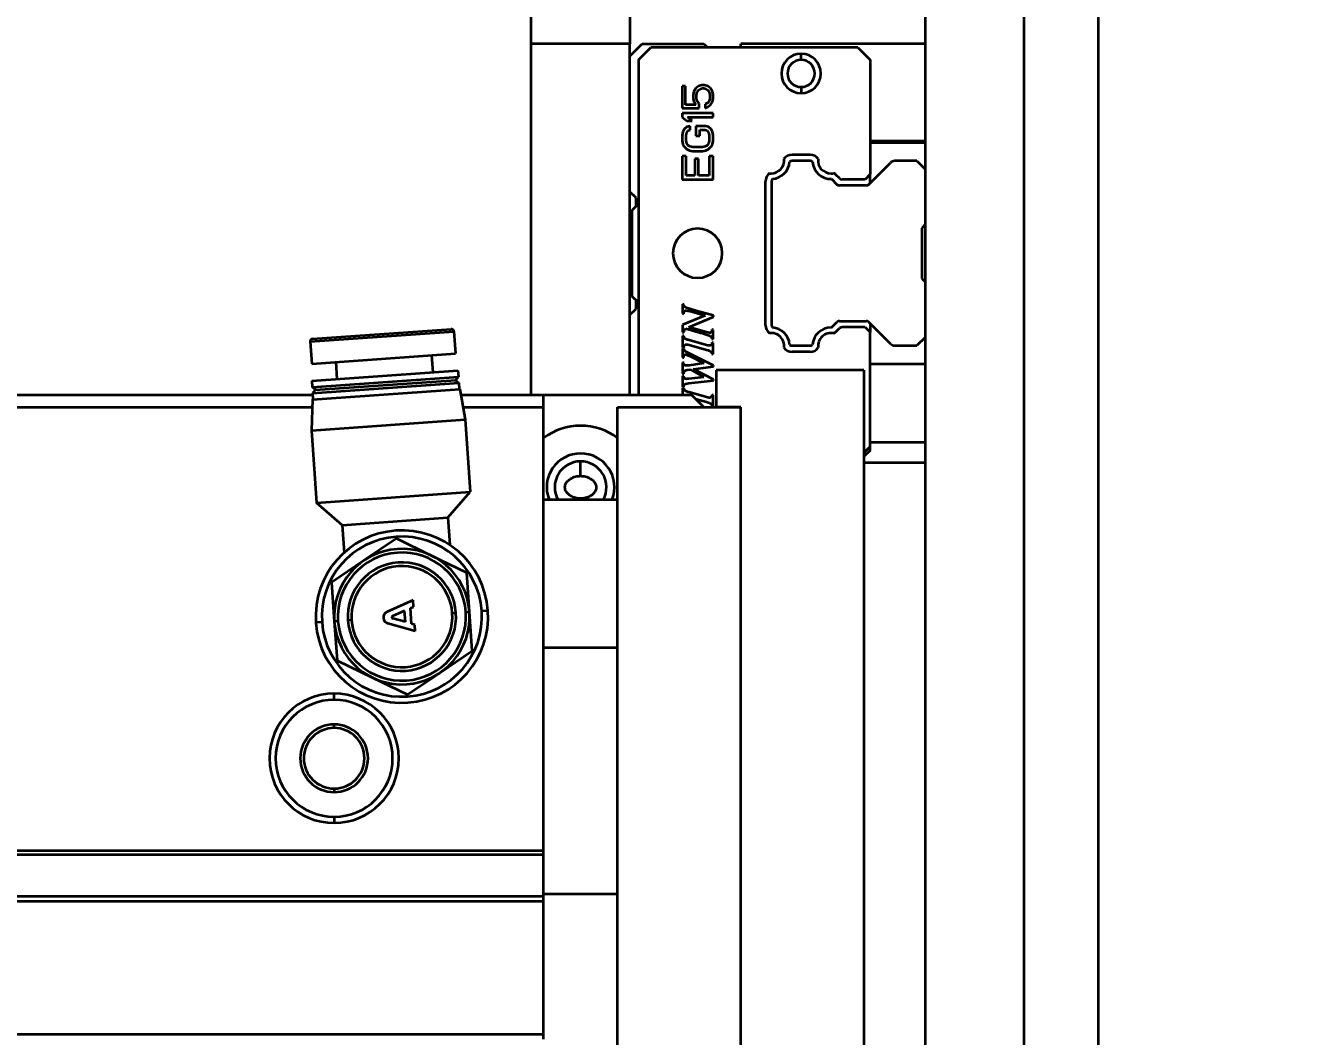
# Model space of a CAD drawing. Header units: millimetres. Extents: x 914 to 910632, y -176 to 682692.
# Drawn here: x 29211.5 to 29314.5, y 12679.2 to 12761.3 of the extents above; entities that cross this region are included whole.
import ezdxf

# ---------------------------------------------------------------- set-up
doc = ezdxf.new("R2010")
doc.units = ezdxf.units.MM
doc.layers.add('画图', color=3, linetype='Continuous', lineweight=30)
doc.styles.get("Standard").update_dxf_attribs({"font": 'arial.ttf'})
doc.dimstyles.new('INTE$0', dxfattribs={"dimscale": 80, "dimtxt": 3.5, "dimasz": 3, "dimexe": 3, "dimexo": 0, "dimgap": 1, "dimtad": 1, "dimdec": 0, "dimdsep": 46, "dimtxsty": 'Standard', "dimcen": 0, "dimclrd": 1, "dimclre": 1, "dimclrt": 3, "dimaunit": 1, "dimadec": 1, "dimazin": 2, "dimtfac": 1, "dimtdec": 0, "dimtmove": 0, "dimatfit": 0, "dimfxl": 1, "dimarcsym": 0})

# ---------------------------------------------------------------- blocks, each defined once
blk = doc.blocks.new('33333')
at = {"color": 7, "linetype": 'Continuous', "lineweight": 35}
for p, q in [((1175657.7, -765552.06), (1176317.7, -765552.06)), ((1176127.7, -765564.06), (1175779.7, -765564.06)), ((1176127.7, -765580.06), (1175779.7, -765580.06)), ((1175803.7, -765580.06), (1175803.7, -765610.06)), ((1175819.7, -765589.06), (1175819.7, -765580.06)), ((1175822.7, -765581.46), (1175824.1, -765580.06)), ((1175822.7, -765581.46), (1175822.7, -765585.05)), ((1175833, -765580.06), (1175824.1, -765580.06)), ((1175833, -765580.06), (1175833.6, -765580.66)), ((1175833.6, -765580.66), (1175841.8, -765580.66)), ((1175841.8, -765580.66), (1175842.4, -765580.06)), ((1175851.3, -765580.06), (1175842.4, -765580.06)), ((1175851.3, -765580.06), (1175852.7, -765581.46)), ((1175852.7, -765585.05), (1175852.7, -765581.46)), ((1175855.7, -765580.06), (1175855.7, -765589.06)), ((1175871.7, -765590.06), (1175871.7, -765580.06)), ((1175826.52, -765589.29), (1175822.99, -765585.76)), ((1175852.4, -765585.76), (1175848.87, -765589.29)), ((1175804.3, -765591.06), (1175806.3, -765589.06)), ((1175806.3, -765589.06), (1175824.88, -765589.06)), ((1175824.88, -765589.06), (1175825.7, -765589.88)), ((1175826.3, -765589.06), (1175824.88, -765589.06)), ((1175825.7, -765589.88), (1175825.7, -765593.61)), ((1175826.7, -765589.71), (1175826.7, -765594.03)), ((1175848.7, -765594.03), (1175848.7, -765589.71)), ((1175849.1, -765589.06), (1175850.51, -765589.06)), ((1175849.7, -765589.88), (1175850.51, -765589.06)), ((1175849.7, -765589.88), (1175849.7, -765593.61)), ((1175869.1, -765589.06), (1175850.51, -765589.06)), ((1175869.1, -765589.06), (1175870.1, -765590.06)), ((1175869.7, -765589.06), (1175869.1, -765589.06)), ((1175869.7, -765589.06), (1175870.7, -765590.06)), ((1175804.3, -765591.06), (1175804.3, -765624.66)), ((1175856.7, -765590.06), (1176050.7, -765590.06)), ((1175856.7, -765590.06), (1175856.7, -765614.06)), ((1175825.52, -765594.04), (1175824.95, -765594.61)), ((1175850.44, -765594.61), (1175849.87, -765594.04)), ((1175825.64, -765595.34), (1175826.52, -765594.45)), ((1175849.75, -765595.33), (1175848.87, -765594.45)), ((1175849.75, -765595.33), (1175849.75, -765595.41)), ((1175821.7, -765598.8), (1175821.7, -765601.73)), ((1175822.7, -765598.8), (1175822.7, -765601.73)), ((1175852.7, -765601.73), (1175852.7, -765598.8)), ((1175853.7, -765598.8), (1175853.7, -765601.73)), ((1175806.3, -765600.26), (1175805.3, -765600.26)), ((1175810.7, -765600.26), (1175811.7, -765600.26)), ((1175826.03, -765605.06), (1175849.36, -765605.06)), ((1175849.36, -765606.06), (1175826.03, -765606.06)), ((1175804.3, -765610.06), (1175803.7, -765610.06)), ((1176044.7, -765610.06), (1175862.7, -765610.06)), ((1175862.7, -765610.06), (1175862.7, -765614.06)), ((1175862.7, -765630.06), (1175862.7, -765610.06)), ((1175811.95, -765614.56), (1175811.43, -765614.67)), ((1175812.57, -765614.56), (1175811.95, -765614.56)), ((1175813.09, -765614.67), (1175812.57, -765614.56)), ((1175814.97, -765614.56), (1175814.97, -765619.56)), ((1175815.59, -765614.56), (1175814.97, -765614.56)), ((1175815.59, -765618.71), (1175815.59, -765614.56)), ((1175818.51, -765614.56), (1175817.99, -765614.67)), ((1175819.45, -765614.56), (1175818.51, -765614.56)), ((1175819.97, -765614.67), (1175819.45, -765614.56)), ((1175821.95, -765614.56), (1175821.95, -765615.2)), ((1175825.7, -765614.56), (1175821.95, -765614.56)), ((1175825.7, -765619.56), (1175825.7, -765614.56)), ((1175847.82, -765614.49), (1175847.04, -765617.29)), ((1175848.02, -765614.49), (1175847.82, -765614.49)), ((1175849.72, -765618.49), (1175848.02, -765614.49)), ((1175850.15, -765614.56), (1175850.1, -765614.75)), ((1175851.64, -765614.56), (1175850.15, -765614.56)), ((1175851.59, -765614.75), (1175851.64, -765614.56)), ((1175852.25, -765614.56), (1175852.2, -765614.75)), ((1175854.1, -765614.56), (1175852.25, -765614.56)), ((1175855.93, -765614.49), (1175853.98, -765618.39)), ((1175854.04, -765614.75), (1175854.1, -765614.56)), ((1175856.08, -765614.49), (1175855.93, -765614.49)), ((1175856.51, -765617.71), (1175856.08, -765614.49)), ((1175858.21, -765614.49), (1175856.51, -765617.71)), ((1175856.7, -765614.06), (1175862.7, -765614.06)), ((1175858.35, -765614.49), (1175858.21, -765614.49)), ((1175858.8, -765618.51), (1175858.35, -765614.49)), ((1175860.72, -765614.56), (1175860.66, -765614.75)), ((1175862.56, -765614.56), (1175860.72, -765614.56)), ((1175862.51, -765614.75), (1175862.56, -765614.56)), ((1175803.7, -765616.06), (1175804.3, -765615.46)), ((1175803.7, -765626.06), (1175803.7, -765616.06)), ((1175810.59, -765615.41), (1175810.38, -765615.95)), ((1175810.38, -765615.95), (1175810.38, -765616.37)), ((1175810.38, -765616.37), (1175810.59, -765616.9)), ((1175810.9, -765614.99), (1175810.59, -765615.41)), ((1175811.43, -765614.67), (1175810.9, -765614.99)), ((1175810.9, -765616.05), (1175811.01, -765615.73)), ((1175810.9, -765616.27), (1175810.9, -765616.05)), ((1175811.01, -765616.59), (1175810.9, -765616.27)), ((1175811.01, -765615.73), (1175811.22, -765615.41)), ((1175811.22, -765616.9), (1175811.01, -765616.59)), ((1175811.22, -765615.41), (1175811.53, -765615.2)), ((1175811.53, -765615.2), (1175811.95, -765615.1)), ((1175811.95, -765615.1), (1175812.57, -765615.1)), ((1175812.57, -765615.1), (1175812.99, -765615.2)), ((1175812.99, -765615.2), (1175813.3, -765615.41)), ((1175813.61, -765614.99), (1175813.09, -765614.67)), ((1175813.3, -765615.41), (1175813.51, -765615.84)), ((1175813.51, -765615.84), (1175814.13, -765615.84)), ((1175813.93, -765615.41), (1175813.61, -765614.99)), ((1175814.13, -765615.84), (1175813.93, -765615.41)), ((1175817.15, -765615.31), (1175817.05, -765615.73)), ((1175817.05, -765615.73), (1175817.05, -765617.33)), ((1175817.57, -765614.88), (1175817.15, -765615.31)), ((1175817.99, -765614.67), (1175817.57, -765614.88)), ((1175817.68, -765615.84), (1175817.78, -765615.52)), ((1175817.68, -765616.69), (1175817.68, -765615.84)), ((1175818.61, -765616.69), (1175817.68, -765616.69)), ((1175817.78, -765615.52), (1175818.09, -765615.31)), ((1175818.09, -765615.31), (1175818.51, -765615.2)), ((1175818.51, -765615.2), (1175819.45, -765615.2)), ((1175818.61, -765617.33), (1175818.61, -765616.69)), ((1175819.45, -765615.2), (1175819.86, -765615.31)), ((1175819.86, -765615.31), (1175820.18, -765615.52)), ((1175820.38, -765614.88), (1175819.97, -765614.67)), ((1175820.18, -765615.52), (1175820.38, -765615.84)), ((1175820.8, -765615.31), (1175820.38, -765614.88)), ((1175820.38, -765615.84), (1175820.49, -765616.27)), ((1175820.49, -765616.27), (1175820.49, -765617.86)), ((1175821.01, -765615.73), (1175820.8, -765615.31)), ((1175821.11, -765616.27), (1175821.01, -765615.73)), ((1175821.11, -765617.86), (1175821.11, -765616.27)), ((1175821.95, -765615.2), (1175825.07, -765615.2)), ((1175825.07, -765615.2), (1175825.07, -765616.9)), ((1175847.07, -765618.45), (1175847.83, -765615.81)), ((1175847.83, -765615.81), (1175849.33, -765619.49)), ((1175850.53, -765615.6), (1175849.72, -765618.49)), ((1175849.94, -765618.96), (1175850.6, -765616.6)), ((1175852.61, -765615.6), (1175851.81, -765618.45)), ((1175852.58, -765618.45), (1175853.38, -765615.6)), ((1175854.43, -765618.29), (1175855.55, -765616.05)), ((1175855.55, -765616.05), (1175855.9, -765618.45)), ((1175856.59, -765618.29), (1175857.81, -765616.03)), ((1175857.81, -765616.03), (1175858.08, -765618.51)), ((1175861.08, -765615.6), (1175860.28, -765618.45)), ((1175862.7, -765616.06), (1175860.7, -765618.06)), ((1175861.33, -765617.43), (1175861.84, -765615.6)), ((1175810.59, -765616.9), (1175810.9, -765617.33)), ((1175810.9, -765617.33), (1175811.43, -765617.65)), ((1175811.53, -765617.12), (1175811.22, -765616.9)), ((1175811.43, -765617.65), (1175811.95, -765617.76)), ((1175811.95, -765617.22), (1175811.53, -765617.12)), ((1175812.57, -765617.22), (1175811.95, -765617.22)), ((1175811.95, -765617.76), (1175812.57, -765617.76)), ((1175812.99, -765617.12), (1175812.57, -765617.22)), ((1175812.57, -765617.76), (1175813.09, -765617.65)), ((1175813.4, -765616.8), (1175812.99, -765617.12)), ((1175813.09, -765617.65), (1175813.61, -765617.33)), ((1175814.13, -765616.8), (1175813.4, -765616.8)), ((1175813.61, -765617.33), (1175813.61, -765619.03)), ((1175814.13, -765619.56), (1175814.13, -765616.8)), ((1175816.22, -765617.97), (1175815.59, -765618.71)), ((1175816.22, -765618.82), (1175816.22, -765617.97)), ((1175817.05, -765617.33), (1175818.61, -765617.33)), ((1175817.68, -765618.29), (1175817.05, -765618.29)), ((1175817.05, -765618.29), (1175817.15, -765618.82)), ((1175817.78, -765618.61), (1175817.68, -765618.29)), ((1175818.09, -765618.82), (1175817.78, -765618.61)), ((1175820.18, -765618.61), (1175819.86, -765618.82)), ((1175820.38, -765618.29), (1175820.18, -765618.61)), ((1175820.49, -765617.86), (1175820.38, -765618.29)), ((1175820.8, -765618.82), (1175821.01, -765618.39)), ((1175821.01, -765618.39), (1175821.11, -765617.86)), ((1175822.36, -765616.9), (1175822.36, -765617.54)), ((1175825.07, -765616.9), (1175822.36, -765616.9)), ((1175822.36, -765617.54), (1175825.07, -765617.54)), ((1175825.07, -765617.54), (1175825.07, -765618.93)), ((1175856.65, -765618.78), (1175856.59, -765618.29)), ((1175860.7, -765642.06), (1175860.7, -765618.06)), ((1175813.61, -765619.03), (1175810.59, -765619.03)), ((1175810.59, -765619.03), (1175810.59, -765619.56)), ((1175810.59, -765619.56), (1175814.13, -765619.56)), ((1175814.97, -765619.56), (1175815.59, -765619.56)), ((1175815.59, -765619.56), (1175816.22, -765618.82)), ((1175817.15, -765618.82), (1175817.57, -765619.24)), ((1175817.57, -765619.24), (1175817.99, -765619.46)), ((1175817.99, -765619.46), (1175818.51, -765619.56)), ((1175818.51, -765618.93), (1175818.09, -765618.82)), ((1175819.45, -765618.93), (1175818.51, -765618.93)), ((1175818.51, -765619.56), (1175819.45, -765619.56)), ((1175819.86, -765618.82), (1175819.45, -765618.93)), ((1175819.45, -765619.56), (1175819.97, -765619.46)), ((1175819.97, -765619.46), (1175820.38, -765619.24)), ((1175820.38, -765619.24), (1175820.8, -765618.82)), ((1175825.07, -765618.93), (1175821.95, -765618.93)), ((1175821.95, -765618.93), (1175821.95, -765619.56)), ((1175821.95, -765619.56), (1175825.7, -765619.56)), ((1175846.02, -765619.3), (1175845.97, -765619.49)), ((1175845.97, -765619.49), (1175847.49, -765619.49)), ((1175847.49, -765619.49), (1175847.54, -765619.3)), ((1175849.33, -765619.49), (1175850.53, -765619.49)), ((1175850.53, -765619.49), (1175850.58, -765619.3)), ((1175851.13, -765619.3), (1175851.08, -765619.49)), ((1175851.08, -765619.49), (1175852.99, -765619.49)), ((1175852.99, -765619.49), (1175853.04, -765619.3)), ((1175853.22, -765619.3), (1175853.17, -765619.49)), ((1175853.17, -765619.49), (1175854.6, -765619.49)), ((1175854.6, -765619.49), (1175854.65, -765619.3)), ((1175855.48, -765619.3), (1175855.42, -765619.49)), ((1175855.42, -765619.49), (1175857.22, -765619.49)), ((1175857.22, -765619.49), (1175857.27, -765619.3)), ((1175857.65, -765619.3), (1175857.59, -765619.49)), ((1175857.59, -765619.49), (1175859.39, -765619.49)), ((1175859.39, -765619.49), (1175859.44, -765619.3)), ((1175859.6, -765619.3), (1175859.54, -765619.49)), ((1175859.54, -765619.49), (1175860.7, -765619.49)), ((1175806.3, -765626.66), (1175804.3, -765624.66)), ((1175805.7, -765628.06), (1175803.7, -765626.06)), ((1175806.3, -765626.66), (1175860.7, -765626.66)), ((1175830.7, -765627.66), (1175829.7, -765626.66)), ((1175845.7, -765626.66), (1175844.7, -765627.66)), ((1175797.7, -765628.06), (1175803.7, -765628.06)), ((1175803.7, -765628.06), (1175803.7, -765644.06)), ((1175860.7, -765628.06), (1175803.7, -765628.06)), ((1175828.7, -765627.06), (1175827.7, -765628.06)), ((1175830.1, -765627.06), (1175828.7, -765627.06)), ((1175844.7, -765627.66), (1175830.7, -765627.66)), ((1175846.7, -765627.06), (1175845.3, -765627.06)), ((1175847.7, -765628.06), (1175846.7, -765627.06)), ((1176044.7, -765630.06), (1175862.7, -765630.06)), ((1175877.7, -765642.06), (1175877.7, -765630.06)), ((1175901.7, -765642.06), (1175901.7, -765630.06)), ((1175941.7, -765642.06), (1175941.7, -765630.06)), ((1175873.86, -765636.06), (1175871.5, -765636.06)), ((1175860.7, -765655.48), (1175860.7, -765642.06)), ((1175862.7, -765642.06), (1175860.7, -765642.06)), ((1175862.7, -765655.14), (1175862.7, -765642.06)), ((1175934.7, -765642.06), (1175862.7, -765642.06)), ((1175934.7, -766217.06), (1175934.7, -765642.06)), ((1175935.3, -765642.06), (1175934.7, -765642.06)), ((1175935.3, -766217.06), (1175935.3, -765642.06)), ((1175942.1, -765642.06), (1175935.3, -765642.06)), ((1175942.1, -766217.06), (1175942.1, -765642.06)), ((1175942.9, -765642.06), (1175942.1, -765642.06)), ((1175942.9, -766217.06), (1175942.9, -765642.06)), ((1175964.5, -765642.06), (1175942.9, -765642.06)), ((1175964.5, -766217.06), (1175964.5, -765642.06)), ((1175965.3, -765642.06), (1175964.5, -765642.06)), ((1175803.7, -765644.06), (1175797.7, -765644.06)), ((1175860.7, -765644.06), (1175803.7, -765644.06)), ((1175895.78, -765652.1), (1175895.71, -765651.1)), ((1175902.26, -765653.64), (1175895.92, -765654.09)), ((1175905.81, -765658.91), (1175902.26, -765653.64)), ((1175858.29, -765656.35), (1175858.75, -765655.82)), ((1175858.75, -765655.82), (1175859.75, -765655.75)), ((1175860.43, -765679.56), (1175858.75, -765655.82)), ((1175859.74, -765655.65), (1175864.69, -765654.8)), ((1175861.43, -765679.59), (1175859.74, -765655.65)), ((1175864.69, -765654.8), (1175876.46, -765653.96)), ((1175866.46, -765679.73), (1175864.69, -765654.8)), ((1175878.22, -765678.9), (1175876.46, -765653.96)), ((1175880.63, -765657.58), (1175876.46, -765653.96)), ((1175889.59, -765654.54), (1175886.81, -765660.25)), ((1175895.92, -765654.09), (1175889.59, -765654.54)), ((1175895.96, -765654.69), (1175895.92, -765654.09)), ((1175851.61, -765679.58), (1175850.01, -765657.04)), ((1175850.38, -765656.61), (1175853.98, -765656.35)), ((1175852.03, -765679.95), (1175850.38, -765656.61)), ((1175855.63, -765679.7), (1175853.98, -765656.35)), ((1175856.75, -765655.96), (1175857.75, -765655.89)), ((1175858.43, -765679.7), (1175856.75, -765655.96)), ((1175859.43, -765679.63), (1175857.75, -765655.89)), ((1175858.29, -765656.35), (1175857.75, -765655.89)), ((1175859.89, -765679.09), (1175858.29, -765656.35)), ((1175880.63, -765657.58), (1175885.07, -765657.26)), ((1175881.84, -765674.74), (1175880.63, -765657.58)), ((1175896.12, -765656.88), (1175896.08, -765656.29)), ((1175909.37, -765664.17), (1175905.81, -765658.91)), ((1175854.25, -765660.25), (1175857.04, -765660.05)), ((1175886.81, -765660.25), (1175884.03, -765665.96)), ((1175895.1, -765663.17), (1175894.04, -765663.25)), ((1175894.04, -765663.25), (1175895.92, -765667.47)), ((1175895.32, -765663.66), (1175895.1, -765663.17)), ((1175897.86, -765663.48), (1175895.32, -765663.66)), ((1175899.07, -765662.89), (1175897.8, -765667.33)), ((1175898.01, -765662.97), (1175897.86, -765663.48)), ((1175899.07, -765662.89), (1175898.01, -765662.97)), ((1175884.03, -765665.96), (1175887.58, -765671.22)), ((1175897.57, -765664.5), (1175895.75, -765664.63)), ((1175895.75, -765664.63), (1175896.61, -765666.56)), ((1175897.57, -765664.5), (1175896.99, -765666.53)), ((1175906.59, -765669.88), (1175909.37, -765664.17)), ((1175903.81, -765675.59), (1175906.59, -765669.88)), ((1175887.58, -765671.22), (1175891.14, -765676.48)), ((1175897.27, -765673.24), (1175897.32, -765673.84)), ((1175855.35, -765675.81), (1175858.14, -765675.61)), ((1175881.84, -765674.74), (1175878.22, -765678.9)), ((1175881.84, -765674.74), (1175886.28, -765674.42)), ((1175891.14, -765676.48), (1175897.47, -765676.04)), ((1175897.43, -765675.44), (1175897.47, -765676.04)), ((1175897.47, -765676.04), (1175903.81, -765675.59)), ((1175910.2, -765676.06), (1175909.2, -765676.06)), ((1175929.2, -765676.06), (1175930.2, -765676.06)), ((1175897.61, -765678.03), (1175897.68, -765679.03)), ((1175852.03, -765679.95), (1175855.63, -765679.7)), ((1175858.43, -765679.7), (1175859.43, -765679.63)), ((1175859.89, -765679.09), (1175859.43, -765679.63)), ((1175859.89, -765679.09), (1175860.43, -765679.56)), ((1175860.43, -765679.56), (1175861.43, -765679.49)), ((1175860.7, -766189.48), (1175860.7, -765679.54)), ((1175861.43, -765679.59), (1175866.46, -765679.73)), ((1175862.7, -766189.14), (1175862.7, -765679.62)), ((1175866.46, -765679.73), (1175878.22, -765678.9))]:
    blk.add_line(p, q, dxfattribs=at)
at = {"color": 8, "linetype": 'Continuous', "lineweight": 35}
for p, q in [((1175819.42, -765589.06), (1175819.42, -765580.06)), ((1175868.38, -765589.06), (1175868.38, -765580.06)), ((1175877.53, -765636.06), (1175877.7, -765636.06)), ((1175914.78, -765676.06), (1175914.2, -765676.06)), ((1175924.61, -765676.06), (1175925.2, -765676.06))]:
    blk.add_line(p, q, dxfattribs=at)
at = {"color": 7, "linetype": 'Continuous', "lineweight": 35}
for centre, radius, start, end in [((1175823.7, -765585.05), 1, 180.0032, 225), ((1175851.7, -765585.05), 1, 315, 0), ((1175826.1, -765589.71), 0.6, 0, 45), ((1175849.3, -765589.71), 0.6, 135, 180), ((1175825.1, -765593.61), 0.6, 315, 0), ((1175826.1, -765594.03), 0.6, 315.0001, 0), ((1175849.3, -765594.03), 0.6, 180, 224.9999), ((1175850.3, -765593.61), 0.6, 180, 224.9999), ((1175822.64, -765595.41), 2.1, 262.9734, 0), ((1175822.64, -765595.41), 3, 274.1077, 1.3442), ((1175826.08, -765595.74), 1.6, 135.0001, 150.5643), ((1175822.64, -765595.41), 2.1, 0, 12.4665), ((1175852.75, -765595.41), 3, 179.9971, 265.8923), ((1175849.31, -765595.74), 1.6, 29.4352, 44.9999), ((1175852.75, -765595.41), 2.1, 167.5339, 277.0266), ((1175808.5, -765600.26), 3.2, 0, 180), ((1175808.5, -765600.26), 2.2, 0, 180), ((1175823.3, -765598.8), 1.6, 124.8756, 180), ((1175852.1, -765598.8), 1.6, 0.0003, 55.1244), ((1175823.3, -765598.8), 0.6, 137.6019, 180), ((1175852.1, -765598.8), 0.6, 359.9977, 42.3981), ((1175808.5, -765600.26), 3.2, 180, 0), ((1175808.5, -765600.26), 2.2, 180, 0), ((1175823.3, -765601.73), 1.6, 180.0011, 235.1244), ((1175823.3, -765601.73), 0.6, 180.005, 222.3981), ((1175822.64, -765605.12), 3, 4.1077, 85.8923), ((1175852.75, -765605.12), 3, 94.1077, 175.8923), ((1175852.1, -765601.73), 0.6, 317.6019, 360), ((1175852.1, -765601.73), 1.6, 304.8756, 359.9998), ((1175822.64, -765605.12), 2.1, 0, 97.0266), ((1175852.75, -765605.12), 2.1, 82.9734, 187.0266), ((1175822.64, -765605.12), 2.1, 352.9734, 0), ((1175826.03, -765604.46), 1.6, 214.8756, 270), ((1175826.03, -765604.46), 0.6, 227.6019, 270), ((1175849.36, -765604.46), 0.6, 270, 312.3981), ((1175849.36, -765604.46), 1.6, 270, 325.1244), ((1175837.7, -765617.06), 4, 0, 180), ((1175837.7, -765617.06), 4, 180, 0), ((1175875.7, -765636.06), 10, 143.1301, 180), ((1175875.7, -765636.06), 5.5, 68.6763, 180), ((1175875.7, -765636.06), 4.2, 61.5631, 180), ((1175875.7, -765636.06), 10, 180, 216.8699), ((1175875.7, -765636.06), 5.5, 180, 291.3237), ((1175875.7, -765636.06), 4.2, 180, 298.4369), ((1175896.7, -765665.06), 14, 94.0439, 274.0439), ((1175896.7, -765665.06), 14, 274.0439, 94.0439), ((1175896.7, -765665.06), 13, 94.0439, 274.0439), ((1175896.7, -765665.06), 13, 274.0439, 94.0439), ((1175896.7, -765665.06), 11, 94.0439, 274.0439), ((1175896.7, -765665.06), 10.4, 94.0439, 274.0439), ((1175896.7, -765665.06), 11, 274.0439, 94.0439), ((1175896.7, -765665.06), 10.4, 274.0439, 94.0439), ((1175850.41, -765657.01), 0.4, 94.0439, 184.0439), ((1175896.7, -765665.06), 8.8, 94.0439, 274.0439), ((1175896.7, -765665.06), 8.2, 94.0439, 274.0439), ((1175896.7, -765665.06), 8.8, 274.0439, 94.0439), ((1175896.7, -765665.06), 8.2, 274.0439, 94.0439), ((1175919.7, -765676.06), 10.5, 0, 180), ((1175896.84, -765667.06), 1, 204.0439, 344.0439), ((1175896.8, -765666.48), 0.2, 204.0439, 344.0439), ((1175919.7, -765676.06), 9.5, 0, 180), ((1175919.7, -765676.06), 5.5, 0, 180), ((1175919.7, -765676.06), 4.92, 0, 180), ((1175919.7, -765676.06), 10.5, 180, 0), ((1175919.7, -765676.06), 9.5, 180, 0), ((1175919.7, -765676.06), 5.5, 180, 0), ((1175919.7, -765676.06), 4.92, 180, 0), ((1175852.01, -765679.55), 0.4, 184.0439, 274.0439)]:
    blk.add_arc(centre, radius, start, end, dxfattribs=at)
for points, knots in [([(1175850.1, -765614.75), (1175850.22, -765614.76), (1175850.37, -765614.77), (1175850.54, -765614.84), (1175850.58, -765614.88), (1175850.6, -765614.89)], [0, 0, 0, 0, 0.687606, 0.864827, 1, 1, 1, 1]), ([(1175850.6, -765614.89), (1175850.6, -765614.9), (1175850.61, -765614.93), (1175850.62, -765614.97), (1175850.63, -765615.05), (1175850.61, -765615.27), (1175850.56, -765615.46), (1175850.53, -765615.6)], [0, 0, 0, 0, 0.0466286, 0.1041725, 0.174546, 0.3961842, 1, 1, 1, 1]), ([(1175850.6, -765616.6), (1175850.72, -765616.18), (1175850.86, -765615.66), (1175851.07, -765615.14), (1175851.14, -765615), (1175851.17, -765614.97), (1175851.18, -765614.95)], [0, 0, 0, 0, 0.739867, 0.91964, 0.966319, 1, 1, 1, 1]), ([(1175851.18, -765614.95), (1175851.25, -765614.89), (1175851.36, -765614.79), (1175851.52, -765614.76), (1175851.59, -765614.75)], [0, 0, 0, 0, 0.560386, 1, 1, 1, 1]), ([(1175852.2, -765614.75), (1175852.26, -765614.75), (1175852.38, -765614.76), (1175852.53, -765614.81), (1175852.62, -765614.87), (1175852.65, -765614.93), (1175852.67, -765614.96)], [0, 0, 0, 0, 0.369685, 0.656194, 0.837124, 1, 1, 1, 1]), ([(1175852.67, -765614.96), (1175852.68, -765615), (1175852.7, -765615.09), (1175852.68, -765615.31), (1175852.64, -765615.48), (1175852.61, -765615.6)], [0, 0, 0, 0, 0.1955236, 0.4529518, 1, 1, 1, 1]), ([(1175853.38, -765615.6), (1175853.42, -765615.45), (1175853.48, -765615.22), (1175853.59, -765615.02), (1175853.62, -765614.95)], [0, 0, 0, 0, 0.670747, 1, 1, 1, 1]), ([(1175853.62, -765614.95), (1175853.65, -765614.92), (1175853.7, -765614.86), (1175853.84, -765614.79), (1175853.96, -765614.76), (1175854.04, -765614.75)], [0, 0, 0, 0, 0.2285646, 0.489438, 1, 1, 1, 1]), ([(1175860.66, -765614.75), (1175860.73, -765614.75), (1175860.85, -765614.76), (1175860.99, -765614.81), (1175861.09, -765614.87), (1175861.12, -765614.93), (1175861.13, -765614.96)], [0, 0, 0, 0, 0.369685, 0.656194, 0.837124, 1, 1, 1, 1]), ([(1175861.13, -765614.96), (1175861.14, -765615), (1175861.17, -765615.09), (1175861.15, -765615.31), (1175861.11, -765615.48), (1175861.08, -765615.6)], [0, 0, 0, 0, 0.195524, 0.452952, 1, 1, 1, 1]), ([(1175861.84, -765615.6), (1175861.89, -765615.45), (1175861.95, -765615.22), (1175862.06, -765615.02), (1175862.09, -765614.95)], [0, 0, 0, 0, 0.670747, 1, 1, 1, 1]), ([(1175862.09, -765614.95), (1175862.11, -765614.92), (1175862.16, -765614.86), (1175862.31, -765614.79), (1175862.43, -765614.76), (1175862.51, -765614.75)], [0, 0, 0, 0, 0.228564, 0.489438, 1, 1, 1, 1]), ([(1175847.04, -765617.29), (1175846.9, -765617.76), (1175846.74, -765618.34), (1175846.52, -765618.93), (1175846.45, -765619.08), (1175846.42, -765619.12), (1175846.41, -765619.13)], [0, 0, 0, 0, 0.753171, 0.92824, 0.971186, 1, 1, 1, 1]), ([(1175847.01, -765619.12), (1175847, -765619.08), (1175846.98, -765618.98), (1175847, -765618.76), (1175847.04, -765618.58), (1175847.07, -765618.45)], [0, 0, 0, 0, 0.176373, 0.431185, 1, 1, 1, 1]), ([(1175851.81, -765618.45), (1175851.76, -765618.62), (1175851.7, -765618.84), (1175851.59, -765619.07), (1175851.54, -765619.13), (1175851.51, -765619.15)], [0, 0, 0, 0, 0.694556, 0.8718213, 1, 1, 1, 1]), ([(1175852.54, -765619.08), (1175852.53, -765619.04), (1175852.5, -765618.95), (1175852.51, -765618.73), (1175852.55, -765618.57), (1175852.58, -765618.45)], [0, 0, 0, 0, 0.196722, 0.453562, 1, 1, 1, 1]), ([(1175853.98, -765618.39), (1175853.91, -765618.53), (1175853.81, -765618.74), (1175853.68, -765618.94), (1175853.64, -765619.02)], [0, 0, 0, 0, 0.633657, 1, 1, 1, 1]), ([(1175854.19, -765618.81), (1175854.22, -765618.74), (1175854.29, -765618.56), (1175854.38, -765618.39), (1175854.43, -765618.29)], [0, 0, 0, 0, 0.416567, 1, 1, 1, 1]), ([(1175855.9, -765618.45), (1175855.91, -765618.52), (1175855.92, -765618.63), (1175855.93, -765618.73), (1175855.94, -765618.77)], [0, 0, 0, 0, 0.650906, 1, 1, 1, 1]), ([(1175855.94, -765618.77), (1175855.94, -765618.8), (1175855.95, -765618.86), (1175855.95, -765618.91), (1175855.95, -765618.93)], [0, 0, 0, 0, 0.609618, 1, 1, 1, 1]), ([(1175858.08, -765618.51), (1175858.09, -765618.56), (1175858.1, -765618.65), (1175858.11, -765618.74), (1175858.11, -765618.77)], [0, 0, 0, 0, 0.616457, 1, 1, 1, 1]), ([(1175858.11, -765618.77), (1175858.11, -765618.8), (1175858.12, -765618.86), (1175858.12, -765618.92), (1175858.12, -765618.94)], [0, 0, 0, 0, 0.597528, 1, 1, 1, 1]), ([(1175859.01, -765619.21), (1175859, -765619.2), (1175858.96, -765619.17), (1175858.92, -765619.08), (1175858.84, -765618.86), (1175858.82, -765618.66), (1175858.8, -765618.51)], [0, 0, 0, 0, 0.077812, 0.180815, 0.403167, 1, 1, 1, 1]), ([(1175860.28, -765618.45), (1175860.23, -765618.62), (1175860.17, -765618.84), (1175860.05, -765619.07), (1175860, -765619.13), (1175859.98, -765619.15)], [0, 0, 0, 0, 0.694556, 0.871821, 1, 1, 1, 1]), ([(1175846.41, -765619.13), (1175846.35, -765619.19), (1175846.24, -765619.28), (1175846.09, -765619.3), (1175846.02, -765619.3)], [0, 0, 0, 0, 0.5526191, 1, 1, 1, 1]), ([(1175847.54, -765619.3), (1175847.46, -765619.3), (1175847.32, -765619.29), (1175847.17, -765619.25), (1175847.08, -765619.2), (1175847.03, -765619.17), (1175847.02, -765619.13), (1175847.01, -765619.12)], [0, 0, 0, 0, 0.397493, 0.69243, 0.81139, 0.911366, 1, 1, 1, 1]), ([(1175850.2, -765619.21), (1175850.17, -765619.2), (1175850.12, -765619.17), (1175850.03, -765619.09), (1175849.98, -765619.01), (1175849.94, -765618.96)], [0, 0, 0, 0, 0.2367596, 0.5037544, 1, 1, 1, 1]), ([(1175850.58, -765619.3), (1175850.5, -765619.29), (1175850.37, -765619.27), (1175850.25, -765619.23), (1175850.2, -765619.21)], [0, 0, 0, 0, 0.62182, 1, 1, 1, 1]), ([(1175851.51, -765619.15), (1175851.45, -765619.19), (1175851.33, -765619.27), (1175851.2, -765619.29), (1175851.13, -765619.3)], [0, 0, 0, 0, 0.521732, 1, 1, 1, 1]), ([(1175853.04, -765619.3), (1175852.97, -765619.29), (1175852.84, -765619.28), (1175852.69, -765619.23), (1175852.59, -765619.16), (1175852.55, -765619.11), (1175852.54, -765619.08)], [0, 0, 0, 0, 0.369418, 0.658958, 0.841196, 1, 1, 1, 1]), ([(1175853.64, -765619.02), (1175853.58, -765619.09), (1175853.47, -765619.22), (1175853.3, -765619.28), (1175853.22, -765619.3)], [0, 0, 0, 0, 0.530367, 1, 1, 1, 1]), ([(1175854.14, -765619.01), (1175854.15, -765618.97), (1175854.15, -765618.91), (1175854.18, -765618.84), (1175854.19, -765618.81)], [0, 0, 0, 0, 0.523442, 1, 1, 1, 1]), ([(1175854.27, -765619.24), (1175854.25, -765619.22), (1175854.21, -765619.2), (1175854.15, -765619.12), (1175854.15, -765619.05), (1175854.14, -765619.01)], [0, 0, 0, 0, 0.271555, 0.536817, 1, 1, 1, 1]), ([(1175854.65, -765619.3), (1175854.56, -765619.3), (1175854.43, -765619.3), (1175854.31, -765619.25), (1175854.27, -765619.24)], [0, 0, 0, 0, 0.629418, 1, 1, 1, 1]), ([(1175855.87, -765619.18), (1175855.86, -765619.19), (1175855.83, -765619.21), (1175855.78, -765619.23), (1175855.66, -765619.27), (1175855.55, -765619.29), (1175855.48, -765619.3)], [0, 0, 0, 0, 0.1107047, 0.2530794, 0.430947, 1, 1, 1, 1]), ([(1175855.95, -765618.93), (1175855.95, -765618.99), (1175855.94, -765619.08), (1175855.89, -765619.15), (1175855.87, -765619.18)], [0, 0, 0, 0, 0.600643, 1, 1, 1, 1]), ([(1175856.85, -765619.2), (1175856.82, -765619.18), (1175856.76, -765619.13), (1175856.69, -765618.99), (1175856.67, -765618.86), (1175856.65, -765618.78)], [0, 0, 0, 0, 0.217891, 0.474971, 1, 1, 1, 1]), ([(1175857.27, -765619.3), (1175857.18, -765619.3), (1175857.03, -765619.29), (1175856.9, -765619.23), (1175856.85, -765619.2)], [0, 0, 0, 0, 0.6162361, 1, 1, 1, 1]), ([(1175857.98, -765619.21), (1175857.92, -765619.24), (1175857.82, -765619.29), (1175857.7, -765619.3), (1175857.65, -765619.3)], [0, 0, 0, 0, 0.535435, 1, 1, 1, 1]), ([(1175858.12, -765618.94), (1175858.11, -765618.98), (1175858.11, -765619.04), (1175858.08, -765619.12), (1175858.03, -765619.18), (1175858, -765619.2), (1175857.98, -765619.21)], [0, 0, 0, 0, 0.304939, 0.576526, 0.783687, 1, 1, 1, 1]), ([(1175859.44, -765619.3), (1175859.35, -765619.3), (1175859.2, -765619.3), (1175859.06, -765619.23), (1175859.01, -765619.21)], [0, 0, 0, 0, 0.630356, 1, 1, 1, 1]), ([(1175859.98, -765619.15), (1175859.92, -765619.19), (1175859.8, -765619.27), (1175859.66, -765619.29), (1175859.6, -765619.3)], [0, 0, 0, 0, 0.521732, 1, 1, 1, 1]), ([(1175873.86, -765636.06), (1175873.88, -765635.8), (1175873.92, -765635.22), (1175874.26, -765634.42), (1175874.75, -765633.85), (1175875.27, -765633.58), (1175875.69, -765633.5), (1175876.12, -765633.58), (1175876.64, -765633.84), (1175877.13, -765634.42), (1175877.47, -765635.22), (1175877.51, -765635.8), (1175877.53, -765636.06)], [0, 0, 0, 0, 0.1154056, 0.2494016, 0.3743447, 0.4416157, 0.4997999, 0.5580463, 0.6254113, 0.7500426, 0.8843805, 1, 1, 1, 1]), ([(1175877.53, -765636.06), (1175877.51, -765636.33), (1175877.47, -765636.91), (1175877.13, -765637.71), (1175876.64, -765638.28), (1175876.12, -765638.55), (1175875.7, -765638.62), (1175875.27, -765638.55), (1175874.76, -765638.28), (1175874.26, -765637.71), (1175873.92, -765636.91), (1175873.88, -765636.33), (1175873.86, -765636.06)], [0, 0, 0, 0, 0.11542, 0.249441, 0.374323, 0.441591, 0.499769, 0.557984, 0.625297, 0.750056, 0.884385, 1, 1, 1, 1])]:
    blk.add_open_spline(points, degree=3, knots=knots, dxfattribs=at)
blk = doc.blocks.new('*D371')
at = {"color": 1, "linetype": 'ByBlock', "lineweight": -2, "transparency": 16777216}
for p, q in [((29314.51, 15602.59), (22464.73, 15602.59)), ((22704.73, 8927.75), (22704.73, 15362.59)), ((25102.76, 8687.75), (22464.73, 8687.75))]:
    blk.add_line(p, q, dxfattribs=at)
at = {"color": 1, "lineweight": 200, "transparency": 16777216}
for points in [[(22664.73, 15362.59), (22744.73, 15362.59), (22704.73, 15602.59)], [(22664.73, 8927.75), (22744.73, 8927.75), (22704.73, 8687.75)]]:
    blk.add_solid(points, dxfattribs=at)
at = {"layer": 'Defpoints', "color": 0, "lineweight": 200, "transparency": 16777216}
for p in [(22704.73, 15602.59), (29314.51, 15602.59), (25102.76, 8687.75)]:
    blk.add_point(p, dxfattribs=at)
at = {"color": 3, "lineweight": 30, "transparency": 16777216, "insert": (22481.77, 12145.17), "char_height": 280, "attachment_point": 5, "rotation": 90}
blk.add_mtext('6915', dxfattribs=at)
blk = doc.blocks.new('*D372')
at = {"color": 1, "linetype": 'ByBlock', "lineweight": -2, "transparency": 16777216}
for p, q in [((25102.76, 8512.75), (25102.76, 17320.1)), ((29314.51, 15602.59), (29314.51, 17320.1)), ((29074.51, 17080.1), (25342.76, 17080.1))]:
    blk.add_line(p, q, dxfattribs=at)
at = {"color": 1, "lineweight": 200, "transparency": 16777216}
for points in [[(25342.76, 17120.1), (25342.76, 17040.1), (25102.76, 17080.1)], [(29074.51, 17120.1), (29074.51, 17040.1), (29314.51, 17080.1)]]:
    blk.add_solid(points, dxfattribs=at)
at = {"layer": 'Defpoints', "color": 0, "lineweight": 200, "transparency": 16777216}
for p in [(25102.76, 17080.1), (29314.51, 15602.59), (25102.76, 8512.75)]:
    blk.add_point(p, dxfattribs=at)
at = {"color": 3, "lineweight": 30, "transparency": 16777216, "insert": (27208.63, 17300.67), "char_height": 280, "attachment_point": 5}
blk.add_mtext('4212', dxfattribs=at)

msp = doc.modelspace()

# ---------------------------------------------------------------- block references
at = {"layer": '画图', "lineweight": 30, "xscale": 0.5, "yscale": 0.5, "zscale": 0.5, "rotation": 270}
msp.add_blockref('33333', (412074.594, 600661.679), dxfattribs=at)

# ---------------------------------------------------------------- dimensions: what is measured, and where the dimension line sits
at = {"color": 4, "lineweight": 30}
dim = msp.add_linear_dim(base=(25102.755, 17080.101), p1=(29314.513, 15602.594), p2=(25102.755, 8512.75), dimstyle='INTE$0', override={"dimfxl": 2.5, "dimarcsym": 1}, dxfattribs=at)
dim.commit()
dim.dimension.update_dxf_attribs({"geometry": '*D372', "text_midpoint": (27208.634, 17300.674)})
dim = msp.add_linear_dim(base=(22704.729, 15602.594), p1=(25102.755, 8687.75), p2=(29314.513, 15602.594), angle=90, dimstyle='INTE$0', override={"dimfxl": 2.5, "dimarcsym": 1}, dxfattribs=at)
dim.commit()
dim.dimension.update_dxf_attribs({"geometry": '*D371', "text_midpoint": (22481.768, 12145.172)})

doc.saveas('drawing.dxf')
